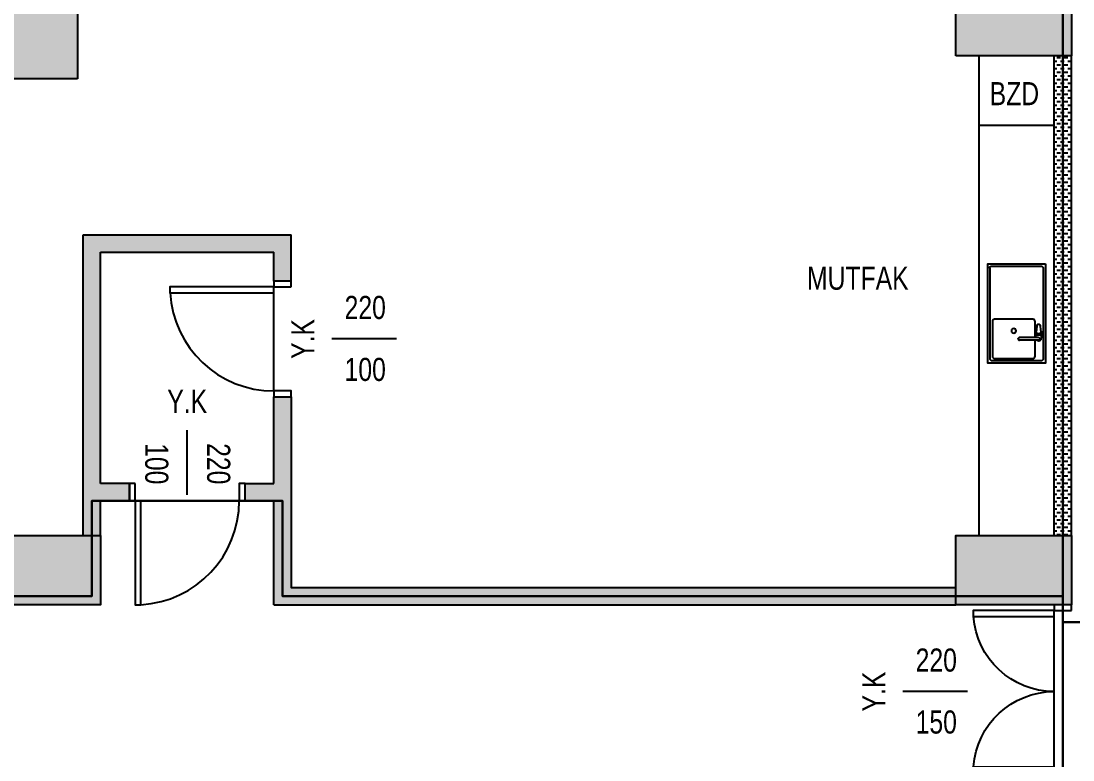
# Model space of a CAD drawing. Header units: centimetres. Extents: x 26200 to 113000, y -600 to 9300.
# Drawn here: x 51711 to 52621, y 3299 to 3939 of the extents above; entities that cross this region are included whole.
import ezdxf
from ezdxf.enums import TextEntityAlignment as Align

# ---------------------------------------------------------------- set-up
doc = ezdxf.new("R2010")
doc.units = ezdxf.units.CM
for name, color, linetype in [('A-ANNO-TEXT', 8, 'Continuous'), ('A-AREA', 8, 'Continuous'), ('A-DOOR', 8, 'Continuous'), ('A-ELEV-01', 8, 'Continuous'), ('A-FLOR-FIXT', 8, 'Continuous'), ('A-WALL', 8, 'Continuous'), ('A-WALL-HTCH', 8, 'Continuous'), ('S-CONC', 5, 'Continuous'), ('S-HTCH', 8, 'Continuous')]:
    doc.layers.add(name, color=color, linetype=linetype)
doc.styles.add('Fields_100', font='act_simplex.shx', dxfattribs={"width": 0.8, "height": 20})
pattern_1 = [(0, (47244.2896, 54361.0323), (3.175, 3.175), [3.175, -3.175])]

# ---------------------------------------------------------------- blocks, each defined once
blk = doc.blocks.new('KAPI_100')
at = {"layer": 'A-DOOR'}
blk.add_line((5, 15), (95, 15), dxfattribs=at)
blk.add_lwpolyline([(95, 15), (95, 105), (90, 105), (90, 15)], dxfattribs=at)
for points in [[(0, 0), (5, 0), (5, 15), (0, 15)], [(95, 0), (100, 0), (100, 15), (95, 15)]]:
    blk.add_lwpolyline(points, close=True, dxfattribs=at)
blk.add_arc((95, 15), 90, 93.18474, 180, dxfattribs=at)
blk = doc.blocks.new('EVİYE')
at = {"linetype": 'Continuous'}
for p, q in [((19.41, -6.18), (19.41, -5.82)), ((19.85, -6), (19.85, -22.2)), ((22.15, -6), (22.15, -22.2)), ((25.45, -3.82), (25.42, -3.82)), ((25.42, -8.19), (25.45, -8.19)), ((27.4, -3.85), (25.45, -3.82)), ((25.45, -8.19), (27.41, -8.16)), ((28.56, -7.63), (28.56, -7.63)), ((28.57, -4.38), (28.57, -4.38)), ((28.67, -4.44), (28.67, -4.44)), ((28.67, -7.57), (32.66, -7.36)), ((32.66, -4.65), (28.68, -4.44)), ((19.85, -22.21), (19.85, -22.44)), ((21, -23.34), (21, -23.34)), ((21, -23.34), (21, -23.34)), ((22.15, -22.21), (22.15, -22.44))]:
    blk.add_line(p, q, dxfattribs=at)
blk.add_lwpolyline([(86, 0), (0, 0), (0, -50), (86, -50)], close=True)
blk.add_lwpolyline([(82, -2), (4, -2, 0.414214), (2, -4), (2, -46, 0.414214), (4, -48), (82, -48, 0.523943), (84, -47), (84, -4, 0.414214)], format="xyb", close=True)
blk.add_lwpolyline([(22.15, -9), (36, -9, -0.414214), (38, -11), (38, -44, -0.414214), (36, -46), (6, -46, -0.414214), (4, -44), (4, -11, -0.414214), (6, -9), (19.85, -9)], format="xyb")
for points in [[(25.06, -3.92), (24.42, -3.85), (23.27, -3.74), (22.04, -3.61)], [(22.15, -8.38), (23.27, -8.26), (24.42, -8.15), (25.05, -8.09)], [(28.57, -4.38), (28.36, -4.2), (28.12, -4.04), (27.87, -3.93), (27.6, -3.86), (27.4, -3.85)], [(27.4, -8.16), (27.6, -8.14), (27.87, -8.08), (28.12, -7.97), (28.36, -7.81), (28.56, -7.63)], [(28.56, -7.63), (28.6, -7.6), (28.64, -7.57), (28.66, -7.57)], [(28.67, -4.44), (28.64, -4.43), (28.6, -4.41), (28.57, -4.38)], [(28.66, -7.57), (28.67, -7.57), (28.67, -7.57)], [(28.68, -4.44), (28.67, -4.44), (28.67, -4.44)]]:
    blk.add_lwpolyline(points, dxfattribs=at)
blk.add_circle((28, -27.5), 2)
for centre, radius, start, end in [((21, -6), 1.15, 0, 180), ((21.63, -5.99), 2.45, 282.24875, 283.18697), ((28.99, -9.07), 1.53, 102.17143, 102.42209), ((28.67, -7.48), 0.086, 272.88999, 274.13158), ((28.67, -4.54), 0.0981, 84.51057, 86.96226), ((32.66, -4.72), 0.0648, 75.63423, 86.92524), ((32.66, -7.3), 0.0649, 272.9786, 284.40647), ((20.96, -22.21), 1.11, 179.63274, 179.99999), ((20.97, -22.44), 1.12, 180.00397, 187.27399), ((20.97, -22.44), 1.12, 187.28025, 193.05011), ((20.97, -22.44), 1.12, 193.05083, 194.16558), ((21.03, -22.44), 1.12, 345.2288, 348.21392), ((21.03, -22.44), 1.12, 348.21401, 352.3596), ((21.03, -22.44), 1.12, 352.36499, 359.99551), ((21.04, -22.21), 1.11, 0.00001, 0.36726)]:
    blk.add_arc(centre, radius, start, end, dxfattribs=at)
for points, knots in [([(19.41, -5.82), (19.42, -5.66), (19.46, -5.42), (19.56, -5.12), (19.69, -4.83), (19.87, -4.56), (20.08, -4.32), (20.25, -4.16), (20.45, -4.01), (20.65, -3.89), (20.87, -3.78), (21.09, -3.7), (21.32, -3.64), (21.56, -3.61), (21.8, -3.6), (21.96, -3.6), (22.04, -3.61)], [0, 0, 0, 0, 0.124892, 0.187406, 0.249919, 0.374812, 0.437329, 0.499844, 0.562367, 0.624891, 0.687407, 0.749922, 0.812445, 0.874969, 0.937484, 1, 1, 1, 1]), ([(19.41, -6.18), (19.42, -6.4), (19.49, -6.72), (19.67, -7.12), (19.78, -7.3), (19.85, -7.39)], [0, 0, 0, 0, 0.499437, 0.749696, 1, 1, 1, 1]), ([(25.42, -3.82), (25.38, -3.82), (25.3, -3.82), (25.19, -3.85), (25.07, -3.9), (24.92, -4), (24.74, -4.17), (24.56, -4.44), (24.43, -4.7), (24.35, -4.94), (24.27, -5.21), (24.21, -5.56), (24.19, -5.85), (24.19, -6)], [0, 0, 0, 0, 0.042576, 0.086043, 0.13119, 0.178675, 0.282596, 0.400733, 0.533773, 0.605591, 0.680462, 0.837443, 1, 1, 1, 1]), ([(24.19, -6), (24.19, -6.15), (24.21, -6.44), (24.27, -6.8), (24.35, -7.06), (24.43, -7.3), (24.56, -7.57), (24.74, -7.84), (24.92, -8.01), (25.07, -8.1), (25.19, -8.15), (25.3, -8.18), (25.38, -8.19), (25.42, -8.19)], [0, 0, 0, 0, 0.162462, 0.319396, 0.39426, 0.466082, 0.599156, 0.717347, 0.821324, 0.868827, 0.913983, 0.957445, 1, 1, 1, 1]), ([(25.62, -6), (25.62, -5.86), (25.64, -5.58), (25.72, -5.24), (25.83, -4.98), (25.94, -4.74), (26.09, -4.52), (26.27, -4.32), (26.45, -4.16), (26.66, -4.02), (26.88, -3.93), (27.05, -3.88), (27.23, -3.85), (27.34, -3.85), (27.4, -3.85)], [0, 0, 0, 0, 0.136919, 0.272121, 0.338641, 0.404193, 0.531768, 0.593808, 0.654623, 0.772686, 0.830354, 0.887308, 0.94377, 1, 1, 1, 1]), ([(27.4, -8.16), (27.35, -8.16), (27.23, -8.15), (27.06, -8.13), (26.88, -8.08), (26.66, -7.98), (26.45, -7.85), (26.27, -7.68), (26.09, -7.49), (25.94, -7.27), (25.82, -7.03), (25.72, -6.77), (25.64, -6.43), (25.62, -6.14), (25.62, -6)], [0, 0, 0, 0, 0.056218, 0.112671, 0.169619, 0.227285, 0.345353, 0.406172, 0.46822, 0.595811, 0.66137, 0.727894, 0.863096, 1, 1, 1, 1]), ([(32.66, -7.36), (32.74, -7.36), (32.89, -7.33), (33.1, -7.25), (33.29, -7.11), (33.45, -6.94), (33.59, -6.74), (33.72, -6.43), (33.79, -6.01), (33.72, -5.59), (33.59, -5.28), (33.45, -5.07), (33.29, -4.9), (33.1, -4.77), (32.89, -4.68), (32.74, -4.66), (32.66, -4.65)], [0, 0, 0, 0, 0.058363, 0.117424, 0.177669, 0.239426, 0.302812, 0.367695, 0.499943, 0.632207, 0.697109, 0.760515, 0.822295, 0.882558, 0.941631, 1, 1, 1, 1]), ([(21, -23.59), (20.92, -23.59), (20.77, -23.58), (20.56, -23.51), (20.36, -23.4), (20.18, -23.26), (20.04, -23.08), (19.93, -22.88), (19.86, -22.66), (19.85, -22.51), (19.85, -22.44)], [0, 0, 0, 0, 0.125137, 0.250246, 0.375317, 0.500338, 0.625307, 0.750232, 0.875122, 1, 1, 1, 1]), ([(21, -23.57), (20.94, -23.57), (20.81, -23.56), (20.62, -23.51), (20.45, -23.44), (20.29, -23.33), (20.15, -23.2), (20.03, -23.06), (19.94, -22.89), (19.9, -22.77), (19.88, -22.71)], [0, 0, 0, 0, 0.125774, 0.25144, 0.376916, 0.502128, 0.627034, 0.751626, 0.875929, 1, 1, 1, 1]), ([(22.15, -22.44), (22.15, -22.51), (22.14, -22.66), (22.07, -22.88), (21.96, -23.08), (21.82, -23.26), (21.64, -23.4), (21.44, -23.51), (21.23, -23.58), (21.08, -23.59), (21, -23.59)], [0, 0, 0, 0, 0.124878, 0.249766, 0.374691, 0.499662, 0.624683, 0.749755, 0.874863, 1, 1, 1, 1]), ([(21, -23.57), (21.06, -23.57), (21.19, -23.56), (21.37, -23.51), (21.55, -23.44), (21.71, -23.34), (21.85, -23.21), (21.96, -23.06), (22.06, -22.9), (22.1, -22.78), (22.11, -22.72)], [0, 0, 0, 0, 0.125766, 0.251426, 0.376898, 0.50211, 0.62702, 0.751617, 0.875925, 1, 1, 1, 1])]:
    blk.add_open_spline(points, degree=3, knots=knots, dxfattribs=at)
blk = doc.blocks.new('KAPI 150')
at = {"layer": 'A-DOOR'}
blk.add_line((145, 15), (5, 15), dxfattribs=at)
for points in [[(5, 15), (5, 85), (10, 85), (10, 15)], [(145, 15), (145, 85), (140, 85), (140, 15)]]:
    blk.add_lwpolyline(points, dxfattribs=at)
for points in [[(5, 0), (0, 0), (0, 15), (5, 15)], [(150, 0), (145, 0), (145, 15), (150, 15)]]:
    blk.add_lwpolyline(points, close=True, dxfattribs=at)
for centre, start, end in [((5, 15), 0, 85.90396), ((145, 15), 94.09604, 180)]:
    blk.add_arc(centre, 70, start, end, dxfattribs=at)
blk = doc.blocks.new('AÇK_01')
at = {"color": 0}
blk.add_lwpolyline([(28, 0), (-28, 0)], dxfattribs=at)
at = {"color": 0, "style": 'Fields_100', "width": 0.8}
blk.add_attdef('A.Ç.K.01', text='', height=20, rotation=90, dxfattribs=at).set_placement((-53, 0), align=Align.MIDDLE_CENTER)
for tag, p in [('W', (1, 17.25)), ('H', (1, -36.34))]:
    blk.add_attdef(tag, text='', height=20, dxfattribs=at).set_placement(p, align=Align.CENTER)

msp = doc.modelspace()

# ---------------------------------------------------------------- hatches: boundary and pattern name
at = {"layer": 'A-WALL-HTCH'}
h = msp.add_hatch(dxfattribs=at)
h.set_pattern_fill('DASH', color=256)
h.set_pattern_definition(pattern_1)
h.paths.add_polyline_path([(52619.48, 3908.59), (52604.48, 3908.59), (52604.48, 3493.59), (52619.48, 3493.59)])
h = msp.add_hatch(dxfattribs=at)
h.set_pattern_fill('DASH', color=256)
h.set_pattern_definition(pattern_1)
h.paths.add_polyline_path([(51944.48, 3613.59), (51929.48, 3613.59), (51929.48, 3538.59), (51904.48, 3538.59), (51904.48, 3523.59), (51929.48, 3523.59), (51929.48, 3433.59), (52519.48, 3433.59), (52519.48, 3448.59), (51944.48, 3448.59)])
h.paths.add_polyline_path([(51944.48, 3753.59), (51764.48, 3753.59), (51764.48, 3493.59), (51779.48, 3493.59), (51779.48, 3523.59), (51804.48, 3523.59), (51804.48, 3538.59), (51779.48, 3538.59), (51779.48, 3738.59), (51929.48, 3738.59), (51929.48, 3713.59), (51944.48, 3713.59)])
at = {"layer": 'S-HTCH'}
h = msp.add_hatch(dxfattribs=at)
h.set_pattern_fill('ANSI33', color=256)
h.set_pattern_definition([(45, (47244.2896, 5721.5606), (-4.490128, 4.490128), []), (45, (47248.78, 5721.5606), (-4.490128, 4.490128), [3.175, -1.5875])])
h.paths.add_polyline_path([(51759.48, 2938.59), (51699.48, 2938.59), (51699.48, 3038.59), (51759.48, 3038.59)])
h.paths.add_polyline_path([(50839.48, 2958.59), (50839.48, 3018.59), (50939.48, 3018.59), (50939.48, 2958.59)])
h.paths.add_polyline_path([(52519.48, 2958.59), (52519.48, 3018.59), (52619.48, 3018.59), (52619.48, 2958.59)])
h.paths.add_polyline_path([(51759.48, 1988.59), (51699.48, 1988.59), (51699.48, 2088.59), (51759.48, 2088.59)])
h.paths.add_polyline_path([(51759.48, 2463.59), (51699.48, 2463.59), (51699.48, 2563.59), (51759.48, 2563.59)])
h.paths.add_polyline_path([(51759.48, 3888.59), (51699.48, 3888.59), (51699.48, 3988.59), (51759.48, 3988.59)])
h.paths.add_polyline_path([(51759.48, 4363.59), (51699.48, 4363.59), (51699.48, 4463.59), (51759.48, 4463.59)])
h.paths.add_polyline_path([(51759.48, 4838.59), (51699.48, 4838.59), (51699.48, 4938.59), (51759.48, 4938.59)])
h.paths.add_polyline_path([(51759.48, 5788.59), (51699.48, 5788.59), (51699.48, 5888.59), (51759.48, 5888.59)])
h.paths.add_polyline_path([(51759.48, 6263.59), (51699.48, 6263.59), (51699.48, 6363.59), (51759.48, 6363.59)])
h.paths.add_polyline_path([(51759.48, 6738.59), (51699.48, 6738.59), (51699.48, 6838.59), (51759.48, 6838.59)])
h.paths.add_polyline_path([(50839.48, 1518.59), (50839.48, 1578.59), (50939.48, 1578.59), (50939.48, 1518.59)])
h.paths.add_polyline_path([(51679.48, 1518.59), (51679.48, 1578.59), (51779.48, 1578.59), (51779.48, 1518.59)])
h.paths.add_polyline_path([(52519.48, 1518.59), (52519.48, 1578.59), (52619.48, 1578.59), (52619.48, 1518.59)])
h.paths.add_polyline_path([(50839.48, 2008.59), (50839.48, 2068.59), (50939.48, 2068.59), (50939.48, 2008.59)])
h.paths.add_polyline_path([(52519.48, 2008.59), (52519.48, 2068.59), (52619.48, 2068.59), (52619.48, 2008.59)])
h.paths.add_polyline_path([(50839.48, 2483.59), (50839.48, 2543.59), (50939.48, 2543.59), (50939.48, 2483.59)])
h.paths.add_polyline_path([(52519.48, 2483.59), (52519.48, 2543.59), (52619.48, 2543.59), (52619.48, 2483.59)])
h.paths.add_polyline_path([(50839.48, 3433.59), (50839.48, 3493.59), (50939.48, 3493.59), (50939.48, 3433.59)])
h.paths.add_polyline_path([(51679.48, 3433.59), (51679.48, 3493.59), (51779.48, 3493.59), (51779.48, 3433.59)])
h.paths.add_polyline_path([(52519.48, 3433.59), (52519.48, 3493.59), (52619.48, 3493.59), (52619.48, 3433.59)])
h.paths.add_polyline_path([(50839.48, 3908.59), (50839.48, 3968.59), (50939.48, 3968.59), (50939.48, 3908.59)])
h.paths.add_polyline_path([(52519.48, 3908.59), (52519.48, 3968.59), (52619.48, 3968.59), (52619.48, 3908.59)])
h.paths.add_polyline_path([(50839.48, 4383.59), (50839.48, 4443.59), (50939.48, 4443.59), (50939.48, 4383.59)])
h.paths.add_polyline_path([(52519.48, 4383.59), (52519.48, 4443.59), (52619.48, 4443.59), (52619.48, 4383.59)])
h.paths.add_polyline_path([(50839.48, 4858.59), (50839.48, 4918.59), (50939.48, 4918.59), (50939.48, 4858.59)])
h.paths.add_polyline_path([(52519.48, 4858.59), (52519.48, 4918.59), (52619.48, 4918.59), (52619.48, 4858.59)])
h.paths.add_polyline_path([(50839.48, 5333.59), (50839.48, 5393.59), (50939.48, 5393.59), (50939.48, 5333.59)])
h.paths.add_polyline_path([(51679.48, 5333.59), (51679.48, 5393.59), (51779.48, 5393.59), (51779.48, 5333.59)])
h.paths.add_polyline_path([(52519.48, 5333.59), (52519.48, 5393.59), (52619.48, 5393.59), (52619.48, 5333.59)])
h.paths.add_polyline_path([(50839.48, 5808.59), (50839.48, 5868.59), (50939.48, 5868.59), (50939.48, 5808.59)])
h.paths.add_polyline_path([(52519.48, 5808.59), (52519.48, 5868.59), (52619.48, 5868.59), (52619.48, 5808.59)])
h.paths.add_polyline_path([(50839.48, 6283.59), (50839.48, 6343.59), (50939.48, 6343.59), (50939.48, 6283.59)])
h.paths.add_polyline_path([(52519.48, 6283.59), (52519.48, 6343.59), (52619.48, 6343.59), (52619.48, 6283.59)])
h.paths.add_polyline_path([(50839.48, 6758.59), (50839.48, 6818.59), (50939.48, 6818.59), (50939.48, 6758.59)])
h.paths.add_polyline_path([(52519.48, 6758.59), (52519.48, 6818.59), (52619.48, 6818.59), (52619.48, 6758.59)])
h.paths.add_polyline_path([(50839.48, 7248.59), (50839.48, 7308.59), (50939.48, 7308.59), (50939.48, 7248.59)])
h.paths.add_polyline_path([(51679.48, 7248.59), (51679.48, 7308.59), (51779.48, 7308.59), (51779.48, 7248.59)])
h.paths.add_polyline_path([(52519.48, 7248.59), (52519.48, 7308.59), (52619.48, 7308.59), (52619.48, 7248.59)])

# ---------------------------------------------------------------- linework, layer by layer
at = {"layer": 'A-AREA'}
for points in [[(62586.98, 7318.59), (70734.48, 7318.59), (70734.48, 3418.59), (52611.98, 3418.59), (52611.98, 7318.59), (59834.48, 7318.59), (59834.48, 7053.59), (62586.98, 7053.59)], [(50829.48, 3441.09), (50839.48, 6811.09), (51751.98, 6811.09), (51751.98, 7001.09), (51909.48, 7001.09), (51909.48, 7061.09), (52611.98, 7061.09), (52611.98, 3441.09), (51936.98, 3441.09), (51936.98, 3523.59), (51771.98, 3523.59), (51771.98, 3441.09)], [(50829.48, 2966.09), (50829.48, 3441.09), (51771.98, 3441.09), (51771.98, 3523.59), (51936.98, 3523.59), (51936.98, 3441.09), (52611.98, 3441.09), (52611.98, 3276.09), (51096.98, 3276.09), (51096.98, 2966.09)], [(52611.98, 1508.59), (52611.98, 3418.59), (70734.48, 3418.59), (70734.48, 2981.09), (63779.48, 2981.09), (63779.23, 1508.59), (63516.98, 1508.59), (63516.98, 2981.09), (58079.48, 2981.09), (58079.48, 1508.59), (56279.48, 1508.59), (56279.48, 2981.09), (52979.48, 2981.09), (52979.48, 1508.59)]]:
    msp.add_lwpolyline(points, close=True, dxfattribs=at)
at = {"layer": 'A-FLOR-FIXT'}
msp.add_line((52539.48, 3493.59), (52539.48, 3908.59), dxfattribs=at)
msp.add_lwpolyline([(52539.48, 3848.59), (52604.48, 3848.59)], dxfattribs=at)
at = {"layer": 'A-WALL'}
for p, q in [((52604.48, 3493.59), (52604.48, 3908.59)), ((52619.48, 3493.59), (52619.48, 3908.59)), ((51764.48, 3493.59), (51764.48, 3753.59)), ((51764.48, 3753.59), (51944.48, 3753.59)), ((51944.48, 3713.59), (51944.48, 3753.59)), ((51779.48, 3538.59), (51779.48, 3738.59)), ((51779.48, 3738.59), (51929.48, 3738.59)), ((51929.48, 3713.59), (51929.48, 3738.59)), ((51804.48, 3538.59), (51779.48, 3538.59)), ((51804.48, 3523.59), (51804.48, 3538.59)), ((51904.48, 3538.59), (51929.48, 3538.59)), ((51904.48, 3523.59), (51904.48, 3538.59)), ((51779.48, 3493.59), (51779.48, 3523.59)), ((51804.48, 3523.59), (51779.48, 3523.59)), ((51904.48, 3523.59), (51929.48, 3523.59))]:
    msp.add_line(p, q, dxfattribs=at)
for points in [[(51929.48, 3538.59), (51929.48, 3613.59), (51944.48, 3613.59), (51944.48, 3448.59), (52519.48, 3448.59)], [(51929.48, 3433.59), (51929.48, 3523.59)], [(51929.48, 3433.59), (52519.48, 3433.59)]]:
    msp.add_lwpolyline(points, dxfattribs=at)
at = {"layer": 'S-CONC'}
for points in [[(51759.48, 3888.59), (51699.48, 3888.59), (51699.48, 3988.59), (51759.48, 3988.59)], [(52519.48, 3908.59), (52519.48, 3968.59), (52619.48, 3968.59), (52619.48, 3908.59)], [(51679.48, 3433.59), (51679.48, 3493.59), (51779.48, 3493.59), (51779.48, 3433.59)], [(52519.48, 3433.59), (52519.48, 3493.59), (52619.48, 3493.59), (52619.48, 3433.59)]]:
    msp.add_lwpolyline(points, close=True, dxfattribs=at)

# ---------------------------------------------------------------- block references
at = {"layer": 'A-ANNO-TEXT'}
for p, values in [((52007.48, 3663.59), {'A.Ç.K.01': 'Y.K', 'H': '100', 'W': '220'}), ((52501.48, 3358.59), {'A.Ç.K.01': 'Y.K', 'H': '150', 'W': '220'})]:
    msp.add_blockref('AÇK_01', p, dxfattribs=at).add_auto_attribs(values)
at = {"layer": 'A-ANNO-TEXT', "rotation": 270}
msp.add_blockref('AÇK_01', (51854.48, 3556.63), dxfattribs=at).add_auto_attribs({'A.Ç.K.01': 'Y.K', 'H': '100', 'W': '220'})
at = {"layer": 'A-DOOR'}
for p, rotation in [((51944.48, 3613.59), 89.99999999999999), ((51904.48, 3538.59), 180)]:
    msp.add_blockref('KAPI_100', p, dxfattribs=dict(at, rotation=rotation))
at = {"layer": 'A-ELEV-01', "xscale": -1, "rotation": 90}
msp.add_blockref('KAPI 150', (52619.48, 3433.59), dxfattribs=at)
at = {"layer": 'A-FLOR-FIXT', "xscale": -1, "rotation": 270}
msp.add_blockref('EVİYE', (52596.98, 3642.59), dxfattribs=at)

# ---------------------------------------------------------------- texts
at = {"layer": 'A-ANNO-TEXT', "char_height": 20, "attachment_point": 2, "style": 'Fields_100'}
for s, insert in [('BZD', (52570.07, 3885.8)), ('MUTFAK', (52434.61, 3726.16))]:
    msp.add_mtext_dynamic_manual_height_columns(s, width=436.6649, gutter_width=100, heights=[0], dxfattribs=dict(at, insert=insert))

doc.saveas('drawing.dxf')
